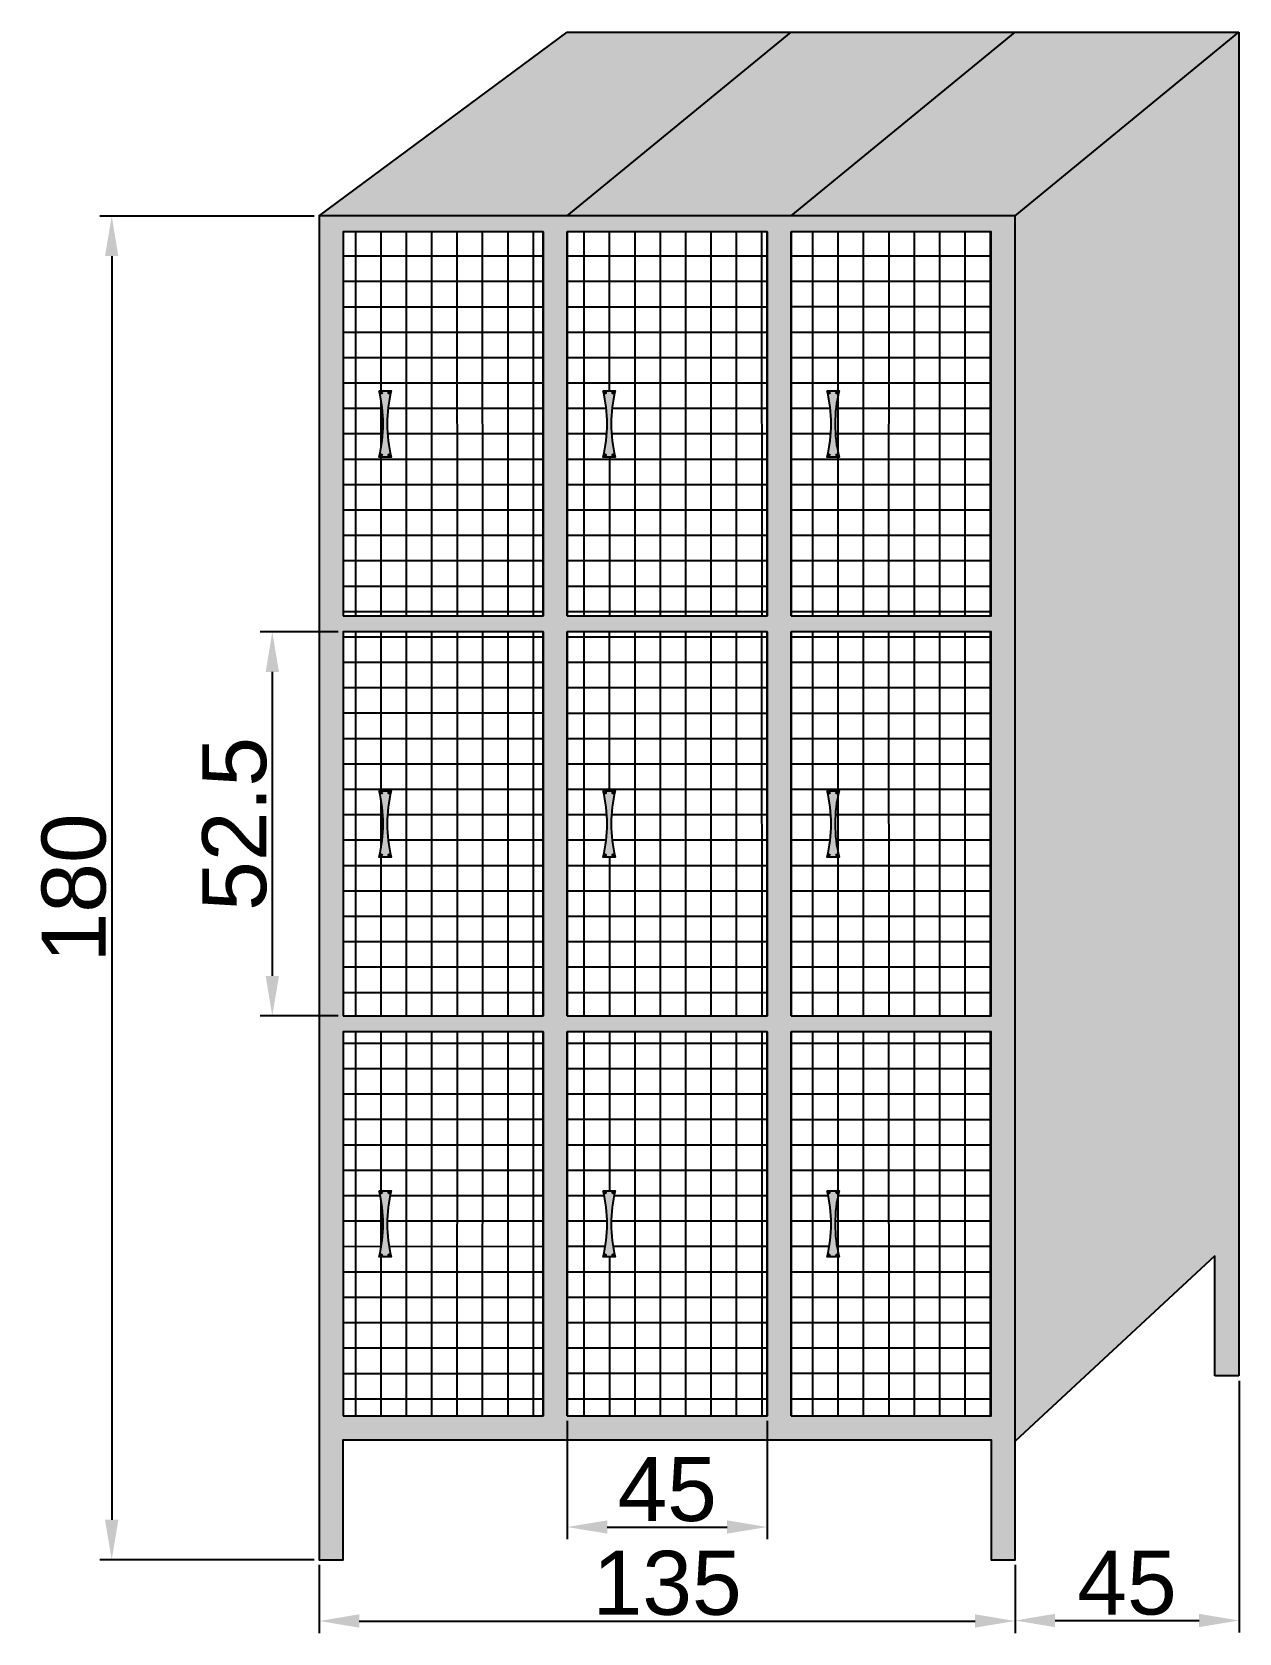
# Model space of a CAD drawing. Header units: millimetres. Extents: x 6614975 to 6624097, y 8742145 to 8746891.
# Drawn here: x 6614983.1 to 6615134, y 8742517.4 to 8742717.5 of the extents above; entities that cross this region are included whole.
import ezdxf

# ---------------------------------------------------------------- set-up
doc = ezdxf.new("R2010")
doc.units = ezdxf.units.MM
doc.styles.get("Standard").update_dxf_attribs({"font": 'arial.ttf'})
doc.dimstyles.new('ISO-25', dxfattribs={"dimtxt": 8, "dimasz": 5, "dimexe": 1.5, "dimexo": 0.625, "dimtad": 1, "dimtxsty": 'Standard', "dimcen": 2.5, "dimclrd": 1, "dimclre": 1, "dimclrt": 143, "dimadec": 0, "dimazin": 0, "dimtfac": 1, "dimtmove": 0, "dimatfit": 3, "dimfxl": 1, "dimarcsym": 0})

# ---------------------------------------------------------------- blocks, each defined once
blk = doc.blocks.new('*D223')
at = {"color": 1, "lineweight": -2, "transparency": 16777216}
for p, q in [((6615018.41, 8742694.51), (6614991.59, 8742694.51)), ((6615018.41, 8742526.51), (6614991.59, 8742526.51))]:
    blk.add_line(p, q, dxfattribs=at)
at = {"color": 1, "linetype": 'Continuous', "lineweight": -2, "transparency": 16777216}
blk.add_line((6614993.09, 8742689.51), (6614993.09, 8742531.51), dxfattribs=at)
at = {"color": 1, "transparency": 16777216}
for points in [[(6614992.25, 8742689.51), (6614993.92, 8742689.51), (6614993.09, 8742694.51)], [(6614992.25, 8742531.51), (6614993.92, 8742531.51), (6614993.09, 8742526.51)]]:
    blk.add_solid(points, dxfattribs=at)
at = {"layer": 'Defpoints', "color": 0, "transparency": 16777216}
for p in [(6615019.04, 8742694.51), (6614993.09, 8742526.51), (6615019.04, 8742526.51)]:
    blk.add_point(p, dxfattribs=at)
at = {"color": 143, "transparency": 16777216, "insert": (6614988.38, 8742610.51), "char_height": 8, "attachment_point": 5, "rotation": 90}
blk.add_mtext('180', dxfattribs=at)
blk = doc.blocks.new('*D224')
at = {"color": 1, "lineweight": -2, "transparency": 16777216}
for p, q in [((6615050.04, 8742543.89), (6615050.04, 8742529.11)), ((6615075.04, 8742543.89), (6615075.04, 8742529.11))]:
    blk.add_line(p, q, dxfattribs=at)
at = {"color": 1, "linetype": 'Continuous', "lineweight": -2, "transparency": 16777216}
blk.add_line((6615055.04, 8742530.61), (6615070.04, 8742530.61), dxfattribs=at)
at = {"color": 1, "transparency": 16777216}
for points in [[(6615055.04, 8742531.44), (6615055.04, 8742529.78), (6615050.04, 8742530.61)], [(6615070.04, 8742531.44), (6615070.04, 8742529.78), (6615075.04, 8742530.61)]]:
    blk.add_solid(points, dxfattribs=at)
at = {"layer": 'Defpoints', "color": 0, "transparency": 16777216}
for p in [(6615050.04, 8742544.51), (6615075.04, 8742544.51), (6615075.04, 8742530.61)]:
    blk.add_point(p, dxfattribs=at)
at = {"color": 143, "transparency": 16777216, "insert": (6615062.54, 8742535.3), "char_height": 8, "attachment_point": 5}
blk.add_mtext('45', dxfattribs=at)
blk = doc.blocks.new('*D225')
at = {"color": 1, "lineweight": -2, "transparency": 16777216}
for p, q in [((6615019.04, 8742525.89), (6615019.04, 8742517.36)), ((6615106.04, 8742525.89), (6615106.04, 8742517.36))]:
    blk.add_line(p, q, dxfattribs=at)
at = {"color": 1, "linetype": 'Continuous', "lineweight": -2, "transparency": 16777216}
blk.add_line((6615024.04, 8742518.86), (6615101.04, 8742518.86), dxfattribs=at)
at = {"color": 1, "transparency": 16777216}
for points in [[(6615024.04, 8742519.7), (6615024.04, 8742518.03), (6615019.04, 8742518.86)], [(6615101.04, 8742519.7), (6615101.04, 8742518.03), (6615106.04, 8742518.86)]]:
    blk.add_solid(points, dxfattribs=at)
at = {"layer": 'Defpoints', "color": 0, "transparency": 16777216}
for p in [(6615019.04, 8742526.51), (6615106.04, 8742526.51), (6615106.04, 8742518.86)]:
    blk.add_point(p, dxfattribs=at)
at = {"color": 143, "transparency": 16777216, "insert": (6615062.54, 8742523.58), "char_height": 8, "attachment_point": 5}
blk.add_mtext('135', dxfattribs=at)
blk = doc.blocks.new('*D226')
at = {"color": 1, "lineweight": -2, "transparency": 16777216}
for p, q in [((6615021.41, 8742642.51), (6615011.67, 8742642.51)), ((6615021.41, 8742594.51), (6615011.67, 8742594.51))]:
    blk.add_line(p, q, dxfattribs=at)
at = {"color": 1, "linetype": 'Continuous', "lineweight": -2, "transparency": 16777216}
blk.add_line((6615013.17, 8742637.51), (6615013.17, 8742599.51), dxfattribs=at)
at = {"color": 1, "transparency": 16777216}
for points in [[(6615012.34, 8742637.51), (6615014.01, 8742637.51), (6615013.17, 8742642.51)], [(6615012.34, 8742599.51), (6615014.01, 8742599.51), (6615013.17, 8742594.51)]]:
    blk.add_solid(points, dxfattribs=at)
at = {"layer": 'Defpoints', "color": 0, "transparency": 16777216}
for p in [(6615022.04, 8742642.51), (6615013.17, 8742594.51), (6615022.04, 8742594.51)]:
    blk.add_point(p, dxfattribs=at)
at = {"color": 143, "transparency": 16777216, "insert": (6615008.46, 8742618.51), "char_height": 8, "attachment_point": 5, "rotation": 90}
blk.add_mtext('52.5', dxfattribs=at)
blk = doc.blocks.new('*D227')
at = {"color": 1, "lineweight": -2, "transparency": 16777216}
for p, q in [((6615134.04, 8742548.89), (6615134.04, 8742517.42)), ((6615106.04, 8742525.89), (6615106.04, 8742517.42))]:
    blk.add_line(p, q, dxfattribs=at)
at = {"color": 1, "linetype": 'Continuous', "lineweight": -2, "transparency": 16777216}
blk.add_line((6615111.04, 8742518.92), (6615129.04, 8742518.92), dxfattribs=at)
at = {"color": 1, "transparency": 16777216}
for points in [[(6615111.04, 8742519.76), (6615111.04, 8742518.09), (6615106.04, 8742518.92)], [(6615129.04, 8742519.76), (6615129.04, 8742518.09), (6615134.04, 8742518.92)]]:
    blk.add_solid(points, dxfattribs=at)
at = {"layer": 'Defpoints', "color": 0, "transparency": 16777216}
for p in [(6615134.04, 8742549.51), (6615106.04, 8742526.51), (6615134.04, 8742518.92)]:
    blk.add_point(p, dxfattribs=at)
at = {"color": 143, "transparency": 16777216, "insert": (6615120.04, 8742523.61), "char_height": 8, "attachment_point": 5}
blk.add_mtext('45', dxfattribs=at)

msp = doc.modelspace()

# ---------------------------------------------------------------- hatches: boundary and pattern name
h = msp.add_hatch(color=8)
h.dxf.hatch_style = 1
h.paths.add_polyline_path([(6615078.036, 8742717.513), (6615050.036, 8742717.513), (6615019.036, 8742694.513), (6615050.036, 8742694.513)])
h = msp.add_hatch(color=8)
h.dxf.hatch_style = 1
h.paths.add_polyline_path([(6615106.036, 8742717.513), (6615078.036, 8742717.513), (6615050.036, 8742694.513), (6615078.036, 8742694.513)])
h = msp.add_hatch(color=8)
h.dxf.hatch_style = 1
h.paths.add_polyline_path([(6615134.036, 8742717.513), (6615106.036, 8742717.513), (6615078.036, 8742694.513), (6615106.036, 8742694.513)])
h = msp.add_hatch(color=8)
h.dxf.hatch_style = 1
h.paths.add_polyline_path([(6615134.036, 8742717.513), (6615106.036, 8742694.513), (6615106.036, 8742541.347), (6615131.036, 8742564.513), (6615131.036, 8742549.513), (6615134.036, 8742549.513)])
h = msp.add_hatch(color=8)
h.dxf.hatch_style = 1
h.paths.add_polyline_path([(6615106.036, 8742694.513), (6615075.036, 8742694.513), (6615047.036, 8742694.513), (6615019.036, 8742694.513), (6615019.036, 8742526.513), (6615022.036, 8742526.513), (6615022.036, 8742541.513), (6615047.036, 8742541.513), (6615078.036, 8742541.513), (6615103.036, 8742541.513), (6615103.036, 8742526.513), (6615106.036, 8742526.513)])
h.paths.add_polyline_path([(6615078.036, 8742642.513), (6615103.036, 8742642.513), (6615103.036, 8742594.513), (6615078.036, 8742594.513)], flags=16)
h.paths.add_polyline_path([(6615075.036, 8742594.513), (6615050.036, 8742594.513), (6615050.036, 8742642.513), (6615075.036, 8742642.513)], flags=16)
h.paths.add_polyline_path([(6615078.036, 8742644.513), (6615078.036, 8742692.513), (6615103.036, 8742692.513), (6615103.036, 8742644.513)], flags=16)
h.paths.add_polyline_path([(6615075.036, 8742644.513), (6615050.036, 8742644.513), (6615050.036, 8742692.513), (6615075.036, 8742692.513)], flags=16)
h.paths.add_polyline_path([(6615082.536, 8742622.654), (6615084.036, 8742622.654, 0.1207012), (6615084.036, 8742614.371), (6615082.536, 8742614.371, 0.120703)], flags=0)
h.paths.add_polyline_path([(6615082.536, 8742672.654), (6615084.036, 8742672.654, 0.1207012), (6615084.036, 8742664.371), (6615082.536, 8742664.371, 0.120703)], flags=0)
h.paths.add_polyline_path([(6615056.036, 8742622.654, 0.1207012), (6615056.036, 8742614.371), (6615054.536, 8742614.371, 0.120703), (6615054.536, 8742622.654)], flags=0)
h.paths.add_polyline_path([(6615047.036, 8742594.513), (6615022.036, 8742594.513), (6615022.036, 8742642.513), (6615047.036, 8742642.513)], flags=16)
h.paths.add_polyline_path([(6615047.036, 8742644.513), (6615022.036, 8742644.513), (6615022.036, 8742692.513), (6615047.036, 8742692.513)], flags=16)
h.paths.add_polyline_path([(6615056.036, 8742664.371), (6615054.536, 8742664.371, 0.120703), (6615054.536, 8742672.654), (6615056.036, 8742672.654, 0.1207012)], flags=0)
h.paths.add_polyline_path([(6615082.886, 8742672.404, -1), (6615082.686, 8742672.404, -1)], flags=0)
h.paths.add_polyline_path([(6615055.686, 8742614.621, -1), (6615055.886, 8742614.621, -1)], flags=0)
h.paths.add_polyline_path([(6615054.686, 8742614.621, -1), (6615054.886, 8742614.621, -1)], flags=0)
h.paths.add_polyline_path([(6615078.036, 8742592.513), (6615103.036, 8742592.513), (6615103.036, 8742544.513), (6615078.036, 8742544.513)], flags=16)
h.paths.add_polyline_path([(6615075.036, 8742592.513), (6615075.036, 8742544.513), (6615050.036, 8742544.513), (6615050.036, 8742592.513)], flags=16)
h.paths.add_polyline_path([(6615028.036, 8742622.654, 0.1207012), (6615028.036, 8742614.371), (6615026.536, 8742614.371, 0.120703), (6615026.536, 8742622.654)], flags=0)
h.paths.add_polyline_path([(6615028.036, 8742664.371), (6615026.536, 8742664.371, 0.120703), (6615026.536, 8742672.654), (6615028.036, 8742672.654, 0.1207012)], flags=0)
h.paths.add_polyline_path([(6615027.686, 8742664.621, -1), (6615027.886, 8742664.621, -1)], flags=0)
h.paths.add_polyline_path([(6615027.686, 8742614.621, -1), (6615027.886, 8742614.621, -1)], flags=0)
h.paths.add_polyline_path([(6615047.036, 8742592.513), (6615047.036, 8742544.513), (6615022.036, 8742544.513), (6615022.036, 8742592.513)], flags=16)
h.paths.add_polyline_path([(6615026.686, 8742672.404, -1), (6615026.886, 8742672.404, -1)], flags=0)
h.paths.add_polyline_path([(6615082.536, 8742572.654), (6615084.036, 8742572.654, 0.1207012), (6615084.036, 8742564.371), (6615082.536, 8742564.371, 0.120703)], flags=0)
h.paths.add_polyline_path([(6615056.036, 8742572.654, 0.1207012), (6615056.036, 8742564.371), (6615054.536, 8742564.371, 0.120703), (6615054.536, 8742572.654)], flags=0)
h.paths.add_polyline_path([(6615054.686, 8742572.404, -1), (6615054.886, 8742572.404, -1)], flags=0)
h.paths.add_polyline_path([(6615083.886, 8742564.621, -1), (6615083.686, 8742564.621, -1)], flags=0)
h.paths.add_polyline_path([(6615028.036, 8742572.654, 0.1207012), (6615028.036, 8742564.371), (6615026.536, 8742564.371, 0.120703), (6615026.536, 8742572.654)], flags=0)
h.paths.add_polyline_path([(6615026.686, 8742564.621, -1), (6615026.886, 8742564.621, -1)], flags=0)
at = {"true_color": 0x636466}
h = msp.add_hatch(dxfattribs=at)
h.set_pattern_fill('NET', color=251)
h.paths.add_polyline_path([(6615047.036, 8742692.513), (6615022.036, 8742692.513), (6615022.036, 8742644.513), (6615047.036, 8742644.513)])
h.paths.add_polyline_path([(6615028.036, 8742672.654, 0.1207012), (6615028.036, 8742664.371), (6615026.536, 8742664.371, 0.120703), (6615026.536, 8742672.654)], flags=16)
h.paths.add_polyline_path([(6615027.786, 8742672.504), (6615027.786, 8742672.404), (6615027.886, 8742672.404, 1), (6615027.686, 8742672.404), (6615027.786, 8742672.404), (6615027.786, 8742672.504, 1), (6615027.786, 8742672.304), (6615027.786, 8742672.404), (6615027.686, 8742672.404, 1), (6615027.886, 8742672.404), (6615027.786, 8742672.404), (6615027.786, 8742672.304, 1)], flags=0)
h.paths.add_polyline_path([(6615026.786, 8742672.504), (6615026.786, 8742672.404), (6615026.886, 8742672.404, 1), (6615026.686, 8742672.404), (6615026.786, 8742672.404), (6615026.786, 8742672.504, 1), (6615026.786, 8742672.304), (6615026.786, 8742672.404), (6615026.686, 8742672.404, 1), (6615026.886, 8742672.404), (6615026.786, 8742672.404), (6615026.786, 8742672.304, 1)], flags=0)
h.paths.add_polyline_path([(6615027.786, 8742664.721), (6615027.786, 8742664.621), (6615027.886, 8742664.621, 1), (6615027.686, 8742664.621), (6615027.786, 8742664.621), (6615027.786, 8742664.721, 1), (6615027.786, 8742664.521), (6615027.786, 8742664.621), (6615027.686, 8742664.621, 1), (6615027.886, 8742664.621), (6615027.786, 8742664.621), (6615027.786, 8742664.521, 1)], flags=0)
h.paths.add_polyline_path([(6615026.786, 8742664.721), (6615026.786, 8742664.621), (6615026.886, 8742664.621, 1), (6615026.686, 8742664.621), (6615026.786, 8742664.621), (6615026.786, 8742664.721, 1), (6615026.786, 8742664.521), (6615026.786, 8742664.621), (6615026.686, 8742664.621, 1), (6615026.886, 8742664.621), (6615026.786, 8742664.621), (6615026.786, 8742664.521, 1)], flags=0)
h = msp.add_hatch(dxfattribs=at)
h.set_pattern_fill('NET', color=251)
h.paths.add_polyline_path([(6615075.036, 8742692.513), (6615050.036, 8742692.513), (6615050.036, 8742644.513), (6615075.036, 8742644.513)])
h.paths.add_polyline_path([(6615056.036, 8742672.654, 0.1207012), (6615056.036, 8742664.371), (6615054.536, 8742664.371, 0.120703), (6615054.536, 8742672.654)], flags=16)
h.paths.add_polyline_path([(6615055.786, 8742672.504), (6615055.786, 8742672.404), (6615055.886, 8742672.404, 1), (6615055.686, 8742672.404), (6615055.786, 8742672.404), (6615055.786, 8742672.504, 1), (6615055.786, 8742672.304), (6615055.786, 8742672.404), (6615055.686, 8742672.404, 1), (6615055.886, 8742672.404), (6615055.786, 8742672.404), (6615055.786, 8742672.304, 1)], flags=0)
h.paths.add_polyline_path([(6615054.786, 8742672.504), (6615054.786, 8742672.404), (6615054.886, 8742672.404, 1), (6615054.686, 8742672.404), (6615054.786, 8742672.404), (6615054.786, 8742672.504, 1), (6615054.786, 8742672.304), (6615054.786, 8742672.404), (6615054.686, 8742672.404, 1), (6615054.886, 8742672.404), (6615054.786, 8742672.404), (6615054.786, 8742672.304, 1)], flags=0)
h.paths.add_polyline_path([(6615055.786, 8742664.721), (6615055.786, 8742664.621), (6615055.886, 8742664.621, 1), (6615055.686, 8742664.621), (6615055.786, 8742664.621), (6615055.786, 8742664.721, 1), (6615055.786, 8742664.521), (6615055.786, 8742664.621), (6615055.686, 8742664.621, 1), (6615055.886, 8742664.621), (6615055.786, 8742664.621), (6615055.786, 8742664.521, 1)], flags=0)
h.paths.add_polyline_path([(6615054.786, 8742664.721), (6615054.786, 8742664.621), (6615054.886, 8742664.621, 1), (6615054.686, 8742664.621), (6615054.786, 8742664.621), (6615054.786, 8742664.721, 1), (6615054.786, 8742664.521), (6615054.786, 8742664.621), (6615054.686, 8742664.621, 1), (6615054.886, 8742664.621), (6615054.786, 8742664.621), (6615054.786, 8742664.521, 1)], flags=0)
h = msp.add_hatch(dxfattribs=at)
h.set_pattern_fill('NET', color=251)
h.paths.add_polyline_path([(6615103.036, 8742692.513), (6615078.036, 8742692.513), (6615078.036, 8742644.513), (6615103.036, 8742644.513)])
h.paths.add_polyline_path([(6615084.036, 8742672.654, 0.1207012), (6615084.036, 8742664.371), (6615082.536, 8742664.371, 0.120703), (6615082.536, 8742672.654)], flags=16)
h.paths.add_polyline_path([(6615083.686, 8742672.404, -1), (6615083.886, 8742672.404, -1)], flags=0)
h.paths.add_polyline_path([(6615082.686, 8742672.404, -1), (6615082.886, 8742672.404, -1)], flags=0)
h.paths.add_polyline_path([(6615083.686, 8742664.621, -1), (6615083.886, 8742664.621, -1)], flags=0)
h.paths.add_polyline_path([(6615082.686, 8742664.621, -1), (6615082.886, 8742664.621, -1)], flags=0)
h = msp.add_hatch(color=251, dxfattribs=at)
h.dxf.hatch_style = 1
h.paths.add_polyline_path([(6615028.036, 8742672.654), (6615026.536, 8742672.654, -0.120703), (6615026.536, 8742664.371), (6615028.036, 8742664.371, -0.1207012)])
h.paths.add_polyline_path([(6615026.886, 8742664.621, -1), (6615026.686, 8742664.621, -1)], flags=16)
h.paths.add_polyline_path([(6615027.886, 8742664.621, -1), (6615027.686, 8742664.621, -1)], flags=16)
h.paths.add_polyline_path([(6615026.686, 8742672.404, -1), (6615026.886, 8742672.404, -1)], flags=16)
h.paths.add_polyline_path([(6615027.686, 8742672.404, -1), (6615027.886, 8742672.404, -1)], flags=16)
h = msp.add_hatch(color=251, dxfattribs=at)
h.dxf.hatch_style = 1
h.paths.add_polyline_path([(6615056.036, 8742672.654), (6615054.536, 8742672.654, -0.120703), (6615054.536, 8742664.371), (6615056.036, 8742664.371, -0.1207012)])
h.paths.add_polyline_path([(6615055.886, 8742664.621, -1), (6615055.686, 8742664.621, -1)], flags=16)
h.paths.add_polyline_path([(6615054.886, 8742664.621, -1), (6615054.686, 8742664.621, -1)], flags=16)
h.paths.add_polyline_path([(6615055.686, 8742672.404, -1), (6615055.886, 8742672.404, -1)], flags=16)
h.paths.add_polyline_path([(6615054.686, 8742672.404, -1), (6615054.886, 8742672.404, -1)], flags=16)
h = msp.add_hatch(color=251, dxfattribs=at)
h.dxf.hatch_style = 1
h.paths.add_polyline_path([(6615084.036, 8742672.654), (6615082.536, 8742672.654, -0.120703), (6615082.536, 8742664.371), (6615084.036, 8742664.371, -0.1207012)])
h.paths.add_polyline_path([(6615082.886, 8742664.621, -1), (6615082.686, 8742664.621, -1)], flags=16)
h.paths.add_polyline_path([(6615083.886, 8742664.621, -1), (6615083.686, 8742664.621, -1)], flags=16)
h.paths.add_polyline_path([(6615082.686, 8742672.404, -1), (6615082.886, 8742672.404, -1)], flags=16)
h.paths.add_polyline_path([(6615083.686, 8742672.404, -1), (6615083.886, 8742672.404, -1)], flags=16)
h = msp.add_hatch(dxfattribs=at)
h.set_pattern_fill('NET', color=251)
h.paths.add_polyline_path([(6615047.036, 8742642.513), (6615022.036, 8742642.513), (6615022.036, 8742594.513), (6615047.036, 8742594.513)])
h.paths.add_polyline_path([(6615028.036, 8742622.654, 0.1207012), (6615028.036, 8742614.371), (6615026.536, 8742614.371, 0.120703), (6615026.536, 8742622.654)], flags=16)
h.paths.add_polyline_path([(6615027.686, 8742622.404, -1), (6615027.886, 8742622.404, -1)], flags=0)
h.paths.add_polyline_path([(6615026.686, 8742622.404, -1), (6615026.886, 8742622.404, -1)], flags=0)
h.paths.add_polyline_path([(6615027.686, 8742614.621, -1), (6615027.886, 8742614.621, -1)], flags=0)
h.paths.add_polyline_path([(6615026.686, 8742614.621, -1), (6615026.886, 8742614.621, -1)], flags=0)
h = msp.add_hatch(dxfattribs=at)
h.set_pattern_fill('NET', color=251)
h.paths.add_polyline_path([(6615075.036, 8742642.513), (6615050.036, 8742642.513), (6615050.036, 8742594.513), (6615075.036, 8742594.513)])
h.paths.add_polyline_path([(6615056.036, 8742622.654, 0.1207012), (6615056.036, 8742614.371), (6615054.536, 8742614.371, 0.120703), (6615054.536, 8742622.654)], flags=16)
h.paths.add_polyline_path([(6615055.786, 8742622.504), (6615055.786, 8742622.404), (6615055.886, 8742622.404, 1), (6615055.686, 8742622.404), (6615055.786, 8742622.404), (6615055.786, 8742622.504, 1), (6615055.786, 8742622.304), (6615055.786, 8742622.404), (6615055.686, 8742622.404, 1), (6615055.886, 8742622.404), (6615055.786, 8742622.404), (6615055.786, 8742622.304, 1)], flags=0)
h.paths.add_polyline_path([(6615054.786, 8742622.504), (6615054.786, 8742622.404), (6615054.886, 8742622.404, 1), (6615054.686, 8742622.404), (6615054.786, 8742622.404), (6615054.786, 8742622.504, 1), (6615054.786, 8742622.304), (6615054.786, 8742622.404), (6615054.686, 8742622.404, 1), (6615054.886, 8742622.404), (6615054.786, 8742622.404), (6615054.786, 8742622.304, 1)], flags=0)
h.paths.add_polyline_path([(6615055.786, 8742614.721), (6615055.786, 8742614.621), (6615055.886, 8742614.621, 1), (6615055.686, 8742614.621), (6615055.786, 8742614.621), (6615055.786, 8742614.721, 1), (6615055.786, 8742614.521), (6615055.786, 8742614.621), (6615055.686, 8742614.621, 1), (6615055.886, 8742614.621), (6615055.786, 8742614.621), (6615055.786, 8742614.521, 1)], flags=0)
h.paths.add_polyline_path([(6615054.786, 8742614.721), (6615054.786, 8742614.621), (6615054.886, 8742614.621, 1), (6615054.686, 8742614.621), (6615054.786, 8742614.621), (6615054.786, 8742614.721, 1), (6615054.786, 8742614.521), (6615054.786, 8742614.621), (6615054.686, 8742614.621, 1), (6615054.886, 8742614.621), (6615054.786, 8742614.621), (6615054.786, 8742614.521, 1)], flags=0)
h = msp.add_hatch(dxfattribs=at)
h.set_pattern_fill('NET', color=251)
h.paths.add_polyline_path([(6615103.036, 8742642.513), (6615078.036, 8742642.513), (6615078.036, 8742594.513), (6615103.036, 8742594.513)])
h.paths.add_polyline_path([(6615084.036, 8742622.654, 0.1207012), (6615084.036, 8742614.371), (6615082.536, 8742614.371, 0.120703), (6615082.536, 8742622.654)], flags=16)
h.paths.add_polyline_path([(6615083.686, 8742622.404, -1), (6615083.886, 8742622.404, -1)], flags=0)
h.paths.add_polyline_path([(6615082.686, 8742622.404, -1), (6615082.886, 8742622.404, -1)], flags=0)
h.paths.add_polyline_path([(6615083.686, 8742614.621, -1), (6615083.886, 8742614.621, -1)], flags=0)
h.paths.add_polyline_path([(6615082.686, 8742614.621, -1), (6615082.886, 8742614.621, -1)], flags=0)
h = msp.add_hatch(color=251, dxfattribs=at)
h.dxf.hatch_style = 1
h.paths.add_polyline_path([(6615028.036, 8742622.654), (6615026.536, 8742622.654, -0.120703), (6615026.536, 8742614.371), (6615028.036, 8742614.371, -0.1207012)])
h.paths.add_polyline_path([(6615027.886, 8742614.621, -1), (6615027.686, 8742614.621, -1)], flags=16)
h.paths.add_polyline_path([(6615026.886, 8742614.621, -1), (6615026.686, 8742614.621, -1)], flags=16)
h.paths.add_polyline_path([(6615027.686, 8742622.404, -1), (6615027.886, 8742622.404, -1)], flags=16)
h.paths.add_polyline_path([(6615026.686, 8742622.404, -1), (6615026.886, 8742622.404, -1)], flags=16)
h = msp.add_hatch(color=251, dxfattribs=at)
h.dxf.hatch_style = 1
h.paths.add_polyline_path([(6615056.036, 8742622.654), (6615054.536, 8742622.654, -0.120703), (6615054.536, 8742614.371), (6615056.036, 8742614.371, -0.1207012)])
h.paths.add_polyline_path([(6615055.886, 8742614.621, -1), (6615055.686, 8742614.621, -1)], flags=16)
h.paths.add_polyline_path([(6615054.886, 8742614.621, -1), (6615054.686, 8742614.621, -1)], flags=16)
h.paths.add_polyline_path([(6615055.686, 8742622.404, -1), (6615055.886, 8742622.404, -1)], flags=16)
h.paths.add_polyline_path([(6615054.686, 8742622.404, -1), (6615054.886, 8742622.404, -1)], flags=16)
h = msp.add_hatch(color=251, dxfattribs=at)
h.dxf.hatch_style = 1
h.paths.add_polyline_path([(6615084.036, 8742622.654), (6615082.536, 8742622.654, -0.120703), (6615082.536, 8742614.371), (6615084.036, 8742614.371, -0.1207012)])
h.paths.add_polyline_path([(6615082.686, 8742622.404, -1), (6615082.886, 8742622.404, -1)], flags=16)
h.paths.add_polyline_path([(6615083.686, 8742622.404, -1), (6615083.886, 8742622.404, -1)], flags=16)
h.paths.add_polyline_path([(6615082.886, 8742614.621, -1), (6615082.686, 8742614.621, -1)], flags=16)
h.paths.add_polyline_path([(6615083.886, 8742614.621, -1), (6615083.686, 8742614.621, -1)], flags=16)
h = msp.add_hatch(dxfattribs=at)
h.set_pattern_fill('NET', color=251)
h.paths.add_polyline_path([(6615047.036, 8742592.513), (6615022.036, 8742592.513), (6615022.036, 8742544.513), (6615047.036, 8742544.513)])
h.paths.add_polyline_path([(6615028.036, 8742572.654, 0.1207012), (6615028.036, 8742564.371), (6615026.536, 8742564.371, 0.120703), (6615026.536, 8742572.654)], flags=16)
h.paths.add_polyline_path([(6615027.686, 8742572.404, -1), (6615027.886, 8742572.404, -1)], flags=0)
h.paths.add_polyline_path([(6615026.686, 8742572.404, -1), (6615026.886, 8742572.404, -1)], flags=0)
h.paths.add_polyline_path([(6615027.686, 8742564.621, -1), (6615027.886, 8742564.621, -1)], flags=0)
h.paths.add_polyline_path([(6615026.686, 8742564.621, -1), (6615026.886, 8742564.621, -1)], flags=0)
h = msp.add_hatch(dxfattribs=at)
h.set_pattern_fill('NET', color=251)
h.paths.add_polyline_path([(6615075.036, 8742592.513), (6615050.036, 8742592.513), (6615050.036, 8742544.513), (6615075.036, 8742544.513)])
h.paths.add_polyline_path([(6615056.036, 8742572.654, 0.1207012), (6615056.036, 8742564.371), (6615054.536, 8742564.371, 0.120703), (6615054.536, 8742572.654)], flags=16)
h.paths.add_polyline_path([(6615055.686, 8742572.404, -1), (6615055.886, 8742572.404, -1)], flags=0)
h.paths.add_polyline_path([(6615054.686, 8742572.404, -1), (6615054.886, 8742572.404, -1)], flags=0)
h.paths.add_polyline_path([(6615055.686, 8742564.621, -1), (6615055.886, 8742564.621, -1)], flags=0)
h.paths.add_polyline_path([(6615054.686, 8742564.621, -1), (6615054.886, 8742564.621, -1)], flags=0)
h = msp.add_hatch(dxfattribs=at)
h.set_pattern_fill('NET', color=251)
h.paths.add_polyline_path([(6615103.036, 8742592.513), (6615078.036, 8742592.513), (6615078.036, 8742544.513), (6615103.036, 8742544.513)])
h.paths.add_polyline_path([(6615084.036, 8742572.654, 0.1207012), (6615084.036, 8742564.371), (6615082.536, 8742564.371, 0.120703), (6615082.536, 8742572.654)], flags=16)
h.paths.add_polyline_path([(6615083.786, 8742572.504), (6615083.786, 8742572.404), (6615083.886, 8742572.404, 1), (6615083.686, 8742572.404), (6615083.786, 8742572.404), (6615083.786, 8742572.504, 1), (6615083.786, 8742572.304), (6615083.786, 8742572.404), (6615083.686, 8742572.404, 1), (6615083.886, 8742572.404), (6615083.786, 8742572.404), (6615083.786, 8742572.304, 1)], flags=0)
h.paths.add_polyline_path([(6615082.786, 8742572.504), (6615082.786, 8742572.404), (6615082.886, 8742572.404, 1), (6615082.686, 8742572.404), (6615082.786, 8742572.404), (6615082.786, 8742572.504, 1), (6615082.786, 8742572.304), (6615082.786, 8742572.404), (6615082.686, 8742572.404, 1), (6615082.886, 8742572.404), (6615082.786, 8742572.404), (6615082.786, 8742572.304, 1)], flags=0)
h.paths.add_polyline_path([(6615083.786, 8742564.721), (6615083.786, 8742564.621), (6615083.886, 8742564.621, 1), (6615083.686, 8742564.621), (6615083.786, 8742564.621), (6615083.786, 8742564.721, 1), (6615083.786, 8742564.521), (6615083.786, 8742564.621), (6615083.686, 8742564.621, 1), (6615083.886, 8742564.621), (6615083.786, 8742564.621), (6615083.786, 8742564.521, 1)], flags=0)
h.paths.add_polyline_path([(6615082.786, 8742564.721), (6615082.786, 8742564.621), (6615082.886, 8742564.621, 1), (6615082.686, 8742564.621), (6615082.786, 8742564.621), (6615082.786, 8742564.721, 1), (6615082.786, 8742564.521), (6615082.786, 8742564.621), (6615082.686, 8742564.621, 1), (6615082.886, 8742564.621), (6615082.786, 8742564.621), (6615082.786, 8742564.521, 1)], flags=0)
h = msp.add_hatch(color=251, dxfattribs=at)
h.dxf.hatch_style = 1
h.paths.add_polyline_path([(6615028.036, 8742572.654), (6615026.536, 8742572.654, -0.120703), (6615026.536, 8742564.371), (6615028.036, 8742564.371, -0.1207012)])
h.paths.add_polyline_path([(6615026.686, 8742572.404, -1), (6615026.886, 8742572.404, -1)], flags=16)
h.paths.add_polyline_path([(6615027.686, 8742572.404, -1), (6615027.886, 8742572.404, -1)], flags=16)
h.paths.add_polyline_path([(6615026.886, 8742564.621, -1), (6615026.686, 8742564.621, -1)], flags=16)
h.paths.add_polyline_path([(6615027.886, 8742564.621, -1), (6615027.686, 8742564.621, -1)], flags=16)
h = msp.add_hatch(color=251, dxfattribs=at)
h.dxf.hatch_style = 1
h.paths.add_polyline_path([(6615056.036, 8742572.654), (6615054.536, 8742572.654, -0.120703), (6615054.536, 8742564.371), (6615056.036, 8742564.371, -0.1207012)])
h.paths.add_polyline_path([(6615054.686, 8742572.404, -1), (6615054.886, 8742572.404, -1)], flags=16)
h.paths.add_polyline_path([(6615055.686, 8742572.404, -1), (6615055.886, 8742572.404, -1)], flags=16)
h.paths.add_polyline_path([(6615054.886, 8742564.621, -1), (6615054.686, 8742564.621, -1)], flags=16)
h.paths.add_polyline_path([(6615055.886, 8742564.621, -1), (6615055.686, 8742564.621, -1)], flags=16)
h = msp.add_hatch(color=251, dxfattribs=at)
h.dxf.hatch_style = 1
h.paths.add_polyline_path([(6615084.036, 8742572.654), (6615082.536, 8742572.654, -0.120703), (6615082.536, 8742564.371), (6615084.036, 8742564.371, -0.1207012)])
h.paths.add_polyline_path([(6615082.686, 8742572.404, -1), (6615082.886, 8742572.404, -1)], flags=16)
h.paths.add_polyline_path([(6615083.686, 8742572.404, -1), (6615083.886, 8742572.404, -1)], flags=16)
h.paths.add_polyline_path([(6615082.886, 8742564.621, -1), (6615082.686, 8742564.621, -1)], flags=16)
h.paths.add_polyline_path([(6615083.886, 8742564.621, -1), (6615083.686, 8742564.621, -1)], flags=16)

# ---------------------------------------------------------------- linework, layer by layer
at = {"color": 18, "true_color": 0x000000}
for p, q in [((6615019.036, 8742694.513), (6615050.036, 8742717.513)), ((6615050.036, 8742717.513), (6615134.036, 8742717.513)), ((6615050.036, 8742694.513), (6615078.036, 8742717.513)), ((6615078.036, 8742694.513), (6615106.036, 8742717.513)), ((6615106.036, 8742694.513), (6615134.036, 8742717.513)), ((6615134.036, 8742717.513), (6615134.036, 8742549.513)), ((6615026.686, 8742672.404), (6615026.886, 8742672.404)), ((6615026.786, 8742672.504), (6615026.786, 8742672.304)), ((6615027.686, 8742672.404), (6615027.886, 8742672.404)), ((6615027.786, 8742672.504), (6615027.786, 8742672.304)), ((6615054.686, 8742672.404), (6615054.886, 8742672.404)), ((6615054.786, 8742672.504), (6615054.786, 8742672.304)), ((6615055.686, 8742672.404), (6615055.886, 8742672.404)), ((6615055.786, 8742672.504), (6615055.786, 8742672.304)), ((6615082.686, 8742672.404), (6615082.886, 8742672.404)), ((6615082.786, 8742672.504), (6615082.786, 8742672.304)), ((6615083.686, 8742672.404), (6615083.886, 8742672.404)), ((6615083.786, 8742672.504), (6615083.786, 8742672.304)), ((6615026.686, 8742664.621), (6615026.886, 8742664.621)), ((6615026.786, 8742664.721), (6615026.786, 8742664.521)), ((6615027.686, 8742664.621), (6615027.886, 8742664.621)), ((6615027.786, 8742664.721), (6615027.786, 8742664.521)), ((6615054.686, 8742664.621), (6615054.886, 8742664.621)), ((6615054.786, 8742664.721), (6615054.786, 8742664.521)), ((6615055.686, 8742664.621), (6615055.886, 8742664.621)), ((6615055.786, 8742664.721), (6615055.786, 8742664.521)), ((6615082.686, 8742664.621), (6615082.886, 8742664.621)), ((6615082.786, 8742664.721), (6615082.786, 8742664.521)), ((6615083.686, 8742664.621), (6615083.886, 8742664.621)), ((6615083.786, 8742664.721), (6615083.786, 8742664.521)), ((6615026.686, 8742622.404), (6615026.886, 8742622.404)), ((6615026.786, 8742622.504), (6615026.786, 8742622.304)), ((6615027.686, 8742622.404), (6615027.886, 8742622.404)), ((6615027.786, 8742622.504), (6615027.786, 8742622.304)), ((6615054.686, 8742622.404), (6615054.886, 8742622.404)), ((6615054.786, 8742622.504), (6615054.786, 8742622.304)), ((6615055.686, 8742622.404), (6615055.886, 8742622.404)), ((6615055.786, 8742622.504), (6615055.786, 8742622.304)), ((6615082.686, 8742622.404), (6615082.886, 8742622.404)), ((6615082.786, 8742622.504), (6615082.786, 8742622.304)), ((6615083.686, 8742622.404), (6615083.886, 8742622.404)), ((6615083.786, 8742622.504), (6615083.786, 8742622.304)), ((6615026.686, 8742614.621), (6615026.886, 8742614.621)), ((6615026.786, 8742614.721), (6615026.786, 8742614.521)), ((6615027.686, 8742614.621), (6615027.886, 8742614.621)), ((6615027.786, 8742614.721), (6615027.786, 8742614.521)), ((6615054.686, 8742614.621), (6615054.886, 8742614.621)), ((6615054.786, 8742614.721), (6615054.786, 8742614.521)), ((6615055.686, 8742614.621), (6615055.886, 8742614.621)), ((6615055.786, 8742614.721), (6615055.786, 8742614.521)), ((6615082.686, 8742614.621), (6615082.886, 8742614.621)), ((6615082.786, 8742614.721), (6615082.786, 8742614.521)), ((6615083.686, 8742614.621), (6615083.886, 8742614.621)), ((6615083.786, 8742614.721), (6615083.786, 8742614.521)), ((6615026.686, 8742572.404), (6615026.886, 8742572.404)), ((6615026.786, 8742572.504), (6615026.786, 8742572.304)), ((6615027.686, 8742572.404), (6615027.886, 8742572.404)), ((6615027.786, 8742572.504), (6615027.786, 8742572.304)), ((6615054.686, 8742572.404), (6615054.886, 8742572.404)), ((6615054.786, 8742572.504), (6615054.786, 8742572.304)), ((6615055.686, 8742572.404), (6615055.886, 8742572.404)), ((6615055.786, 8742572.504), (6615055.786, 8742572.304)), ((6615082.686, 8742572.404), (6615082.886, 8742572.404)), ((6615082.786, 8742572.504), (6615082.786, 8742572.304)), ((6615083.686, 8742572.404), (6615083.886, 8742572.404)), ((6615083.786, 8742572.504), (6615083.786, 8742572.304)), ((6615026.686, 8742564.621), (6615026.886, 8742564.621)), ((6615026.786, 8742564.721), (6615026.786, 8742564.521)), ((6615027.686, 8742564.621), (6615027.886, 8742564.621)), ((6615027.786, 8742564.721), (6615027.786, 8742564.521)), ((6615054.686, 8742564.621), (6615054.886, 8742564.621)), ((6615054.786, 8742564.721), (6615054.786, 8742564.521)), ((6615055.686, 8742564.621), (6615055.886, 8742564.621)), ((6615055.786, 8742564.721), (6615055.786, 8742564.521)), ((6615082.686, 8742564.621), (6615082.886, 8742564.621)), ((6615082.786, 8742564.721), (6615082.786, 8742564.521)), ((6615083.686, 8742564.621), (6615083.886, 8742564.621)), ((6615083.786, 8742564.721), (6615083.786, 8742564.521)), ((6615131.036, 8742564.513), (6615106.036, 8742541.347)), ((6615131.036, 8742549.513), (6615131.036, 8742564.513)), ((6615134.036, 8742549.513), (6615131.036, 8742549.513)), ((6615047.036, 8742541.513), (6615078.036, 8742541.513))]:
    msp.add_line(p, q, dxfattribs=at)
for points in [[(6615050.036, 8742694.513), (6615019.036, 8742694.513), (6615019.036, 8742526.513), (6615022.036, 8742526.513), (6615022.036, 8742541.513), (6615047.036, 8742541.513)], [(6615078.036, 8742694.513), (6615047.036, 8742694.513)], [(6615078.036, 8742541.513), (6615103.036, 8742541.513), (6615103.036, 8742526.513), (6615106.036, 8742526.513), (6615106.036, 8742694.513), (6615075.036, 8742694.513)], [(6615047.036, 8742692.513), (6615047.036, 8742644.513)], [(6615050.036, 8742644.513), (6615050.036, 8742692.513)], [(6615075.036, 8742692.513), (6615075.036, 8742644.513)], [(6615078.036, 8742644.513), (6615078.036, 8742692.513)], [(6615047.036, 8742642.513), (6615047.036, 8742594.513)], [(6615050.036, 8742594.513), (6615050.036, 8742642.513)], [(6615075.036, 8742642.513), (6615075.036, 8742594.513)], [(6615078.036, 8742594.513), (6615078.036, 8742642.513)], [(6615047.036, 8742592.513), (6615047.036, 8742544.513)], [(6615050.036, 8742544.513), (6615050.036, 8742592.513)], [(6615075.036, 8742592.513), (6615075.036, 8742544.513)], [(6615078.036, 8742544.513), (6615078.036, 8742592.513)], [(6615050.036, 8742541.513), (6615075.036, 8742541.513)]]:
    msp.add_lwpolyline(points, dxfattribs=at)
for points in [[(6615022.036, 8742644.513), (6615047.036, 8742644.513), (6615047.036, 8742692.513), (6615022.036, 8742692.513)], [(6615050.036, 8742644.513), (6615075.036, 8742644.513), (6615075.036, 8742692.513), (6615050.036, 8742692.513)], [(6615078.036, 8742644.513), (6615103.036, 8742644.513), (6615103.036, 8742692.513), (6615078.036, 8742692.513)], [(6615022.036, 8742594.513), (6615047.036, 8742594.513), (6615047.036, 8742642.513), (6615022.036, 8742642.513)], [(6615050.036, 8742594.513), (6615075.036, 8742594.513), (6615075.036, 8742642.513), (6615050.036, 8742642.513)], [(6615078.036, 8742594.513), (6615103.036, 8742594.513), (6615103.036, 8742642.513), (6615078.036, 8742642.513)], [(6615022.036, 8742544.513), (6615047.036, 8742544.513), (6615047.036, 8742592.513), (6615022.036, 8742592.513)], [(6615050.036, 8742544.513), (6615075.036, 8742544.513), (6615075.036, 8742592.513), (6615050.036, 8742592.513)], [(6615078.036, 8742544.513), (6615103.036, 8742544.513), (6615103.036, 8742592.513), (6615078.036, 8742592.513)]]:
    msp.add_lwpolyline(points, close=True, dxfattribs=at)
for points in [[(6615026.536, 8742672.654), (6615028.036, 8742672.654, 0.1207012), (6615028.036, 8742664.371), (6615026.536, 8742664.371, 0.120703), (6615026.536, 8742672.654)], [(6615054.536, 8742672.654), (6615056.036, 8742672.654, 0.1207012), (6615056.036, 8742664.371), (6615054.536, 8742664.371, 0.120703), (6615054.536, 8742672.654)], [(6615082.536, 8742672.654), (6615084.036, 8742672.654, 0.1207012), (6615084.036, 8742664.371), (6615082.536, 8742664.371, 0.120703), (6615082.536, 8742672.654)], [(6615026.536, 8742622.654), (6615028.036, 8742622.654, 0.1207012), (6615028.036, 8742614.371), (6615026.536, 8742614.371, 0.120703), (6615026.536, 8742622.654)], [(6615054.536, 8742622.654), (6615056.036, 8742622.654, 0.1207012), (6615056.036, 8742614.371), (6615054.536, 8742614.371, 0.120703), (6615054.536, 8742622.654)], [(6615082.536, 8742622.654), (6615084.036, 8742622.654, 0.1207012), (6615084.036, 8742614.371), (6615082.536, 8742614.371, 0.120703), (6615082.536, 8742622.654)], [(6615026.536, 8742572.654), (6615028.036, 8742572.654, 0.1207012), (6615028.036, 8742564.371), (6615026.536, 8742564.371, 0.120703), (6615026.536, 8742572.654)], [(6615054.536, 8742572.654), (6615056.036, 8742572.654, 0.1207012), (6615056.036, 8742564.371), (6615054.536, 8742564.371, 0.120703), (6615054.536, 8742572.654)], [(6615082.536, 8742572.654), (6615084.036, 8742572.654, 0.1207012), (6615084.036, 8742564.371), (6615082.536, 8742564.371, 0.120703), (6615082.536, 8742572.654)]]:
    msp.add_lwpolyline(points, format="xyb", dxfattribs=at)
for centre in [(6615026.786, 8742672.404), (6615027.786, 8742672.404), (6615054.786, 8742672.404), (6615055.786, 8742672.404), (6615082.786, 8742672.404), (6615083.786, 8742672.404), (6615026.786, 8742664.621), (6615027.786, 8742664.621), (6615054.786, 8742664.621), (6615055.786, 8742664.621), (6615082.786, 8742664.621), (6615083.786, 8742664.621), (6615026.786, 8742622.404), (6615027.786, 8742622.404), (6615054.786, 8742622.404), (6615055.786, 8742622.404), (6615082.786, 8742622.404), (6615083.786, 8742622.404), (6615026.786, 8742614.621), (6615027.786, 8742614.621), (6615054.786, 8742614.621), (6615055.786, 8742614.621), (6615082.786, 8742614.621), (6615083.786, 8742614.621), (6615026.786, 8742572.404), (6615027.786, 8742572.404), (6615054.786, 8742572.404), (6615055.786, 8742572.404), (6615082.786, 8742572.404), (6615083.786, 8742572.404), (6615026.786, 8742564.621), (6615027.786, 8742564.621), (6615054.786, 8742564.621), (6615055.786, 8742564.621), (6615082.786, 8742564.621), (6615083.786, 8742564.621)]:
    msp.add_circle(centre, 0.1, dxfattribs=at)

# ---------------------------------------------------------------- dimensions: what is measured, and where the dimension line sits
at = {"color": 7, "true_color": 0xffffff}
for base, p1, p2, text, picture, middle in [((6614993.085, 8742526.513), (6615019.036, 8742694.513), (6615019.036, 8742526.513), '180', '*D223', (6614988.376, 8742610.513)), ((6615013.174, 8742594.513), (6615022.036, 8742642.513), (6615022.036, 8742594.513), '52.5', '*D226', (6615008.465, 8742618.513))]:
    dim = msp.add_linear_dim(base=base, p1=p1, p2=p2, angle=90, text=text, dimstyle='ISO-25', dxfattribs=at)
    dim.commit()
    dim.dimension.update_dxf_attribs({"geometry": picture, "text_midpoint": middle})
for base, p1, p2, text, picture, middle in [((6615134.036, 8742518.922), (6615106.036, 8742526.513), (6615134.036, 8742549.513), '45', '*D227', (6615120.036, 8742523.615)), ((6615075.036, 8742530.609), (6615050.036, 8742544.513), (6615075.036, 8742544.513), '45', '*D224', (6615062.536, 8742535.303)), ((6615106.036, 8742518.863), (6615019.036, 8742526.513), (6615106.036, 8742526.513), '135', '*D225', (6615062.536, 8742523.575))]:
    dim = msp.add_linear_dim(base=base, p1=p1, p2=p2, text=text, dimstyle='ISO-25', dxfattribs=at)
    dim.commit()
    dim.dimension.update_dxf_attribs({"geometry": picture, "text_midpoint": middle})

doc.saveas('drawing.dxf')
